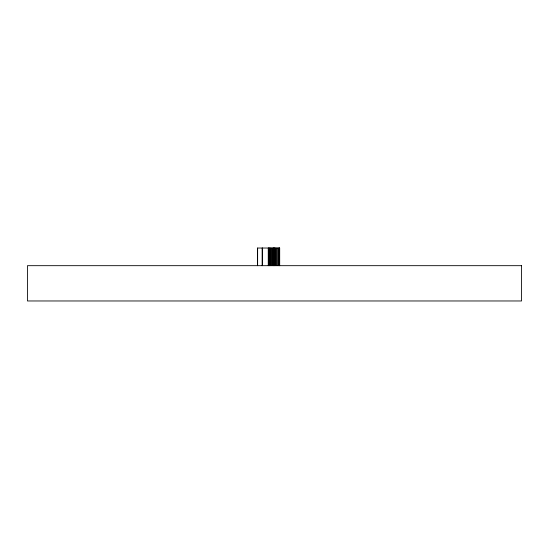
<?xml version="1.0" encoding="UTF-8"?>
<svg xmlns="http://www.w3.org/2000/svg" width="549" height="549" viewBox="0 0 549 549"><rect width="100%" height="100%" fill="white"/><g stroke="black" fill="none" stroke-linecap="round" stroke-linejoin="round"><path stroke-width="0.82" d="M279.688 265.675L279.688 248.031L257.515 248.031L257.515 265.675M279.578 248.031L279.578 265.675M279.276 248.031L279.276 265.675M279.077 248.031L279.077 265.675M278.487 248.031L278.487 265.675M277.616 248.031L277.616 265.675M276.593 248.031L276.593 265.675M275.701 248.031L275.701 265.675M274.974 248.031L274.974 265.675M274.425 248.031L274.425 265.675M274.047 248.031L274.047 265.675M273.958 248.031L273.958 265.675M273.67 248.031L273.67 265.675M273.162 248.031L273.162 265.675M272.434 248.031L272.434 265.675M271.487 248.031L271.487 265.675M270.726 248.031L270.726 265.675M270.053 248.031L270.053 265.675M269.484 248.031L269.484 265.675M269.044 248.031L269.044 265.675M268.447 248.031L268.434 265.675M268.262 248.031L268.262 265.675M262.484 248.031L262.484 265.675M262.154 248.031L262.154 265.675M257.625 248.031L257.625 265.675M521.55 265.675L27.45 265.675L27.45 300.969L521.55 300.969L521.55 265.675"/></g></svg>
